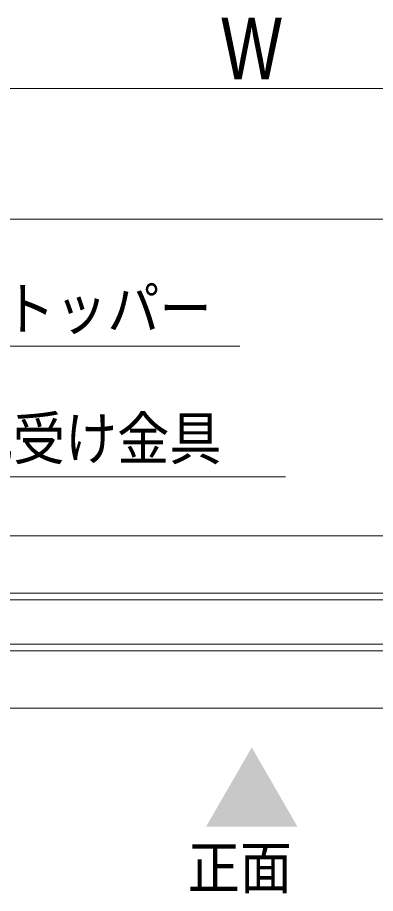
# Model space of a CAD drawing. Units: millimetres, scale not verified. Extents: x -6062 to 6062, y -3045 to 3045.
# Drawn here: x -3183 to -2909, y 1114 to 1784 of the extents above; entities that cross this region are included whole.
import ezdxf
from ezdxf.enums import TextEntityAlignment as Align

# ---------------------------------------------------------------- set-up
doc = ezdxf.new("R2010")
doc.units = ezdxf.units.MM
doc.header["$LTSCALE"] = 20
for name, color, linetype, lineweight in [('0-0_2寸法-1', 7, 'Continuous', 9), ('0-3_2寸法-3', 7, 'Continuous', 9), ('0-4_3一般', 7, 'Continuous', 9)]:
    doc.layers.add(name, color=color, linetype=linetype, lineweight=lineweight)
doc.styles.add('ＭＳ ゴシック', font='')
doc.styles.add('ＭＳ Ｐゴシック', font='')
doc.styles.get('ＭＳ ゴシック').set_extended_font_data('MS Gothic')
doc.styles.get('ＭＳ Ｐゴシック').set_extended_font_data('MS PGothic')

# ---------------------------------------------------------------- blocks, each defined once
blk = doc.blocks.new('グループ-4')
at = {"layer": '0-4_3一般'}
for p, q in [((11350, 26876.9), (-59990, 26876.9)), ((11350, 26876.9), (-59990, 26876.9)), ((11350, 25996.9), (-59990, 25996.9)), ((11350, 25116.9), (-59990, 25116.9))]:
    blk.add_line(p, q, dxfattribs=at)
for points in [[(11350, 26876.9), (11350, 27756.9), (-59990, 27756.9), (-59990, 26876.9)], [(11350, 25116.9), (11350, 25996.9), (-59990, 25996.9), (-59990, 25116.9)]]:
    blk.add_lwpolyline(points, dxfattribs=at)
blk.add_lwpolyline([(-36002, 26096.9), (-12638, 26096.9), (-12638, 26776.9), (-36002, 26776.9)], close=True, dxfattribs=at)
blk = doc.blocks.new('グループ-5')
at = {"layer": '0-4_3一般'}
blk.add_blockref('グループ-4', (0, 0), dxfattribs=at)

msp = doc.modelspace()

# ---------------------------------------------------------------- linework, layer by layer
at = {"layer": '0-0_2寸法-1'}
for p, q in [((-1225.21, 1730), (-4781.79, 1730)), ((-2432.21, 1630), (-4769.79, 1630))]:
    msp.add_line(p, q, dxfattribs=at)
at = {"layer": '0-3_2寸法-3'}
for points in [[(-3553.8, 1321.76), (-3431.93, 1532.84), (-3012.7, 1532.84)], [(-3448.5, 1321.84), (-3384.41, 1432.84), (-2977.53, 1432.84)]]:
    msp.add_lwpolyline(points, dxfattribs=at)
msp.add_solid([(-3038.57, 1165.1), (-3003.5, 1225.84), (-2968.43, 1165.1)], dxfattribs=at)

# ---------------------------------------------------------------- block references
at = {"layer": '0-4_3一般', "xscale": 0.05, "yscale": 0.05}
msp.add_blockref('グループ-5', (-1787.5, 0), dxfattribs=at)

# ---------------------------------------------------------------- texts
at = {"layer": '0-0_2寸法-1', "style": 'ＭＳ Ｐゴシック', "width": 0.8}
msp.add_text('W', height=47.21, dxfattribs=at).set_placement((-3026.96, 1722.93), align=Align.BOTTOM_LEFT)
at = {"layer": '0-3_2寸法-3', "style": 'ＭＳ ゴシック', "width": 0.9}
for s, p in [('スライド式ストッパー', (-3433.86, 1535.61)), ('スライド式受け金具', (-3386.34, 1436.19)), ('正面', (-3052.58, 1107.86))]:
    msp.add_text(s, height=32.55, dxfattribs=at).set_placement(p, align=Align.BOTTOM_LEFT)

doc.saveas('drawing.dxf')
